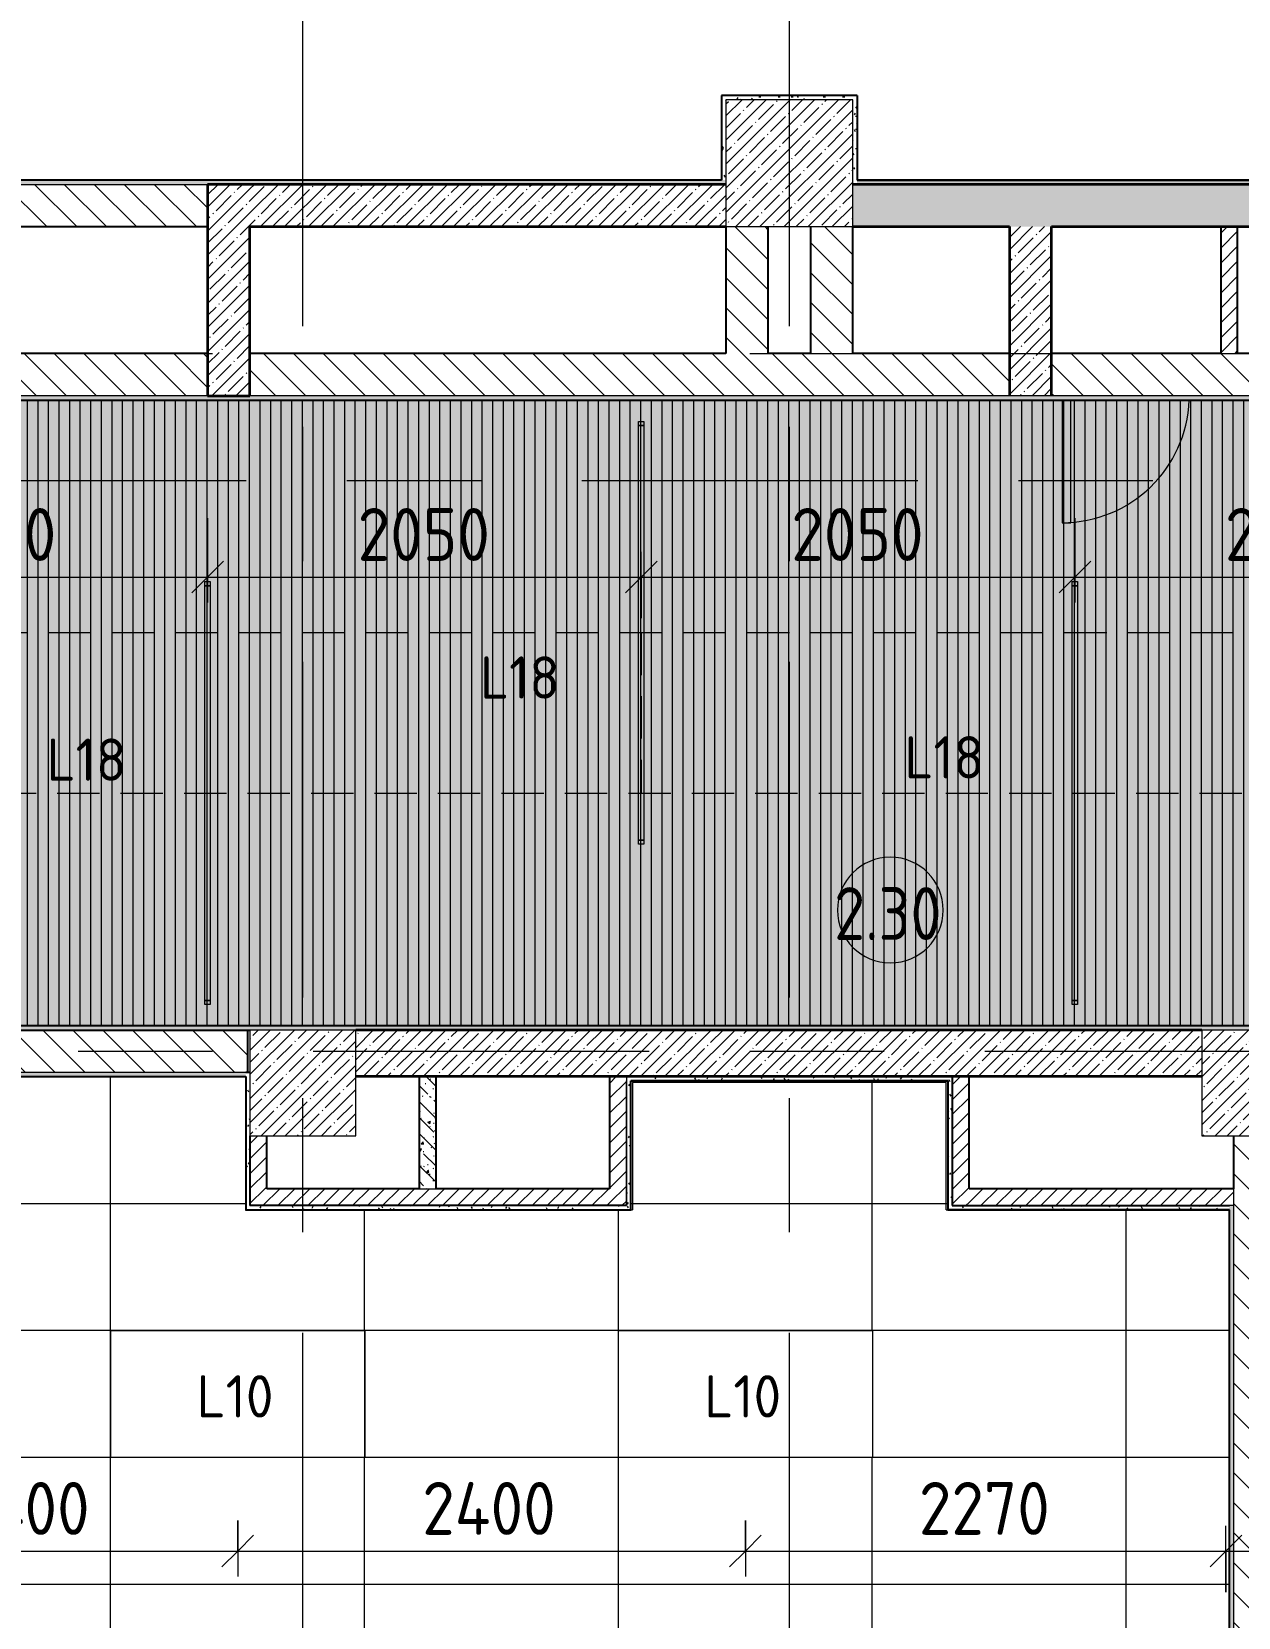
# Model space of a CAD drawing. Header units: millimetres. Extents: x 35098 to 231722, y -8553 to 29000.
# Drawn here: x 50879 to 56582, y 5123 to 12622 of the extents above; entities that cross this region are included whole.
import ezdxf

# ---------------------------------------------------------------- set-up
doc = ezdxf.new("R2010")
doc.units = ezdxf.units.MM
doc.linetypes.add('ADSK_Штрих_ш2 п1', pattern=[300, 200, -100])
doc.linetypes.add('Осевая', pattern=[3175, 635, -476.25, 1587.5, -476.25])
for name, color, linetype, lineweight in [('A-ANNO-DIMS', 7, 'Continuous', 9), ('A-ANNO-DIMS-100', 7, 'Continuous', 9), ('A-AREA-IDEN', 7, 'Continuous', 9), ('A-CLNG-PATT', 7, 'Continuous', 9), ('A-DETL-1', 7, 'ADSK_Штрих_ш2 п1', 9), ('A-DOOR', 7, 'Continuous', 9), ('A-DOOR-1', 7, 'Continuous', 13), ('A-WALL', 7, 'Continuous', 9), ('E-LITE-EQPM-IDEN', 7, 'Continuous', 9), ('I-WALL', 7, 'Continuous', 9), ('S-COLS', 7, 'Continuous', 9), ('Оси-2', 7, 'Осевая', 9)]:
    doc.layers.add(name, color=color, linetype=linetype, lineweight=lineweight)
for name, color, linetype, lineweight, true_color in [('A-ANNO-NOTE', 1, 'Continuous', 9, 0xff0000), ('A-CLNG-1', 7, 'Continuous', 9, 0xc0c0c0), ('A-WALL-1', 7, 'Continuous', 25, 0x3c3c3c), ('A-WALL-3', 7, 'Continuous', 35, 0x3c3c3c), ('A-WALL-FNSH-2', 7, 'Continuous', 13, 0x3c3c3c), ('E-LITE-EQPM-1', 1, 'Continuous', 9, 0xff0000)]:
    doc.layers.add(name, color=color, linetype=linetype, lineweight=lineweight, true_color=true_color)
doc.layers.add('A-CLNG-PATT-1', color=7, linetype='Continuous', lineweight=9, transparency=1)
doc.styles.add('GOST Common', font='GOST_Common.ttf', dxfattribs={"height": 200})
doc.styles.add('GOST Common_1', font='GOST_Common.ttf', dxfattribs={"width": 0.9, "height": 250})
doc.styles.add('ISOCPEUR', font='isocpeur.ttf', dxfattribs={"width": 0.9, "height": 250})
doc.dimstyles.new('ISO-2_5_0_9К_БОЛЬШОЙ', dxfattribs={"dimscale": 304.8, "dimtxt": 248.995294, "dimasz": 0.492126, "dimexe": 0.393701, "dimexo": 0.984252, "dimgap": 0, "dimtad": 1, "dimdec": 0, "dimrnd": 10, "dimzin": 0, "dimdsep": 46, "dimtxsty": 'ISOCPEUR', "dimblk1": 'OBLIQUE', "dimblk2": 'OBLIQUE', "dimsah": 1, "dimcen": 0.09, "dimdle": 0.393701, "dimazin": 0, "dimtfac": 1, "dimtdec": 4, "dimtix": 1, "dimtmove": 0, "dimatfit": 3, "dimfxl": 1, "dimtvp": 1, "dimtolj": 1, "dimtzin": 0, "dimarcsym": 2})
doc.dimstyles.new('ISO-2_5_0_9К_БОЛЬШОЙ_1', dxfattribs={"dimscale": 304.8, "dimtxt": 248.995294, "dimasz": 0.492126, "dimexe": 0.393701, "dimexo": 0.984252, "dimgap": 0, "dimtad": 1, "dimdec": 0, "dimrnd": 10, "dimzin": 0, "dimdsep": 46, "dimtxsty": 'ISOCPEUR', "dimblk1": 'OBLIQUE', "dimblk2": 'OBLIQUE', "dimsah": 1, "dimcen": 0.09, "dimdle": 0.393701, "dimazin": 0, "dimtfac": 1, "dimtdec": 4, "dimtix": 1, "dimtmove": 2, "dimatfit": 3, "dimfxl": 1, "dimtvp": 1, "dimtolj": 1, "dimtzin": 0, "dimarcsym": 2})
pattern_1 = [(45, (0, 0), (-35.35534, 35.35534), [])]
pattern_2 = [(135, (0, 0), (-70.71068, -70.71068), [])]
pattern_3 = [(45, (0, 0), (-57.02463, 57.02463), []), (45, (57.025, 0), (-57.02463, 57.02463), [100.806, -20.161, 3.353, -16.808])]
pattern_4 = [(0, (0, 0), (121.92, 30.48), [10.058, -81.382, 10.058, -81.382, -487.68]), (0, (0, 0), (121.92, 30.48), [-182.88, 10.058, -172.822, 10.058, -81.382, -213.36]), (0, (0, 0), (121.92, 30.48), [-457.2, 10.058, -50.902, 10.058, -142.342]), (120, (45.72, 15.24), (-87.356454, 90.345817), [10.058, -81.382, 10.058, -81.382, -487.68]), (120, (45.72, 15.24), (-87.356454, 90.345817), [-182.88, 10.058, -172.822, 10.058, -81.382, -213.36]), (120, (45.72, 15.24), (-87.356454, 90.345817), [-457.2, 10.058, -50.902, 10.058, -142.342]), (240, (60.96, 76.2), (-34.563546, -120.825817), [10.058, -81.382, 10.058, -81.382, -487.68]), (240, (60.96, 76.2), (-34.563546, -120.825817), [-182.88, 10.058, -172.822, 10.058, -81.382, -213.36]), (240, (60.96, 76.2), (-34.563546, -120.825817), [-457.2, 10.058, -50.902, 10.058, -142.342])]

# ---------------------------------------------------------------- blocks, each defined once
blk = doc.blocks.new('BSC_Колонна _Прямоугольная - 500х500-V3-План расстановки осветительного оборудования 2 этажа в осях 12-23')
at = {"layer": 'S-COLS'}
h = blk.add_hatch(dxfattribs=at)
h.set_pattern_fill('FP_4', color=256, style=0, pattern_type=2)
h.set_pattern_definition([(45, (-52160, -7650), (-57.02463, 57.02463), []), (45, (-52102.975, -7650), (-57.02463, 57.02463), [100.806, -20.161, 3.353, -16.808])])
h.paths.add_polyline_path([(-250, -250), (250, -250), (250, 250), (-250, 250)])
for p, q in [((250, 250), (-250, 250)), ((-250, 250), (-250, -250)), ((250, -250), (250, 250)), ((-250, -250), (250, -250))]:
    blk.add_line(p, q, dxfattribs=at)
blk = doc.blocks.new('BSC_Колонна _Прямоугольная - 600х600-23205375-План расстановки осветительного оборудования 2 этажа в осях 12-23')
at = {"layer": 'S-COLS'}
h = blk.add_hatch(dxfattribs=at)
h.set_pattern_fill('FP_22', color=256, style=0, pattern_type=2)
h.set_pattern_definition([(45, (-54460, -12000), (-57.02463, 57.02463), []), (45, (-54402.975, -12000), (-57.02463, 57.02463), [100.806, -20.161, 3.353, -16.808])])
h.paths.add_polyline_path([(-172.1, -300), (300, -300), (300, 300), (-300, 300), (-300, -300)])
for p, q in [((300, 300), (-300, 300)), ((-300, 300), (-300, -300)), ((300, -300), (300, 300)), ((-300, -300), (300, -300))]:
    blk.add_line(p, q, dxfattribs=at)
blk = doc.blocks.new('BSC_Колонна _Прямоугольная - 500х500-V17-План расстановки осветительного оборудования 2 этажа в осях 12-23')
at = {"layer": 'S-COLS'}
h = blk.add_hatch(dxfattribs=at)
h.set_pattern_fill('FP_26', color=256, style=0, pattern_type=2)
h.set_pattern_definition([(45, (-56660, -7650), (-57.02463, 57.02463), []), (45, (-56602.975, -7650), (-57.02463, 57.02463), [100.806, -20.161, 3.353, -16.808])])
h.paths.add_polyline_path([(-250, -250), (250, -250), (250, 250), (-250, 250)])
for p, q in [((250, 250), (-250, 250)), ((-250, 250), (-250, -250)), ((250, -250), (250, 250)), ((-250, -250), (250, -250))]:
    blk.add_line(p, q, dxfattribs=at)
blk = doc.blocks.new('110_Дверь_СКБ_1Ст - д-18 700x2100h_Технический шкаф ЭОМ и СС-23257539-План расстановки осветительного оборудования 2 этажа в осях 12-23')
at = {"layer": 'A-DOOR'}
blk.add_arc((312.5, 100), 600, 90, 177.98443, dxfattribs=at)
at = {"layer": 'A-DOOR-1'}
for p, q in [((312.5, 700), (272.5, 700)), ((272.5, 700), (272.5, 121)), ((312.5, 121), (312.5, 700))]:
    blk.add_line(p, q, dxfattribs=at)
blk = doc.blocks.new('Downlight - Strip - 2000 мм-27655400-План расстановки осветительного оборудования 2 этажа в осях 12-23')
at = {"layer": 'E-LITE-EQPM-1'}
for p, q in [((-1000, -231.3), (-1000, -205.9)), ((-1000, -205.9), (-980.9, -205.9)), ((-980.9, -231.3), (-980.9, -205.9)), ((-980.9, -205.9), (981, -205.9)), ((-980.9, -205.9), (-980.9, -231.3)), ((-980.9, -231.3), (-980.9, -205.9)), ((-980.9, -205.9), (981, -205.9)), ((981, -205.9), (981, -231.3)), ((981, -231.3), (981, -205.9)), ((981, -205.9), (1000, -205.9)), ((981, -205.9), (981, -231.3)), ((1000, -205.9), (1000, -231.3)), ((-980.9, -231.3), (-1000, -231.3)), ((981, -231.3), (-980.9, -231.3)), ((981, -231.3), (-980.9, -231.3)), ((1000, -231.3), (981, -231.3))]:
    blk.add_line(p, q, dxfattribs=at)
blk = doc.blocks.new('Марка_Помещения - Номер-25198446-План расстановки осветительного оборудования 2 этажа в осях 12-23')
at = {"layer": 'A-AREA-IDEN'}
for start, end in [(360, 180), (180, 360)]:
    blk.add_arc((0, 0), 2.5, start, end, dxfattribs=at)
blk = doc.blocks.new('DIMBLOCK142-План расстановки осветительного оборудования 2 этажа в осях 12-23')
at = {"layer": 'A-ANNO-DIMS-100'}
for p, q in [((51710, 10321), (51710, 9922.5)), ((51710, 10042.5), (51710, 10321)), ((49660, 9848.6), (49660, 10162.5)), ((49660, 10042.5), (51710, 10042.5)), ((49660, 10042.5), (49660, 9848.6))]:
    blk.add_line(p, q, dxfattribs=at)
at = {"layer": 'A-ANNO-DIMS-100', "lineweight": 20}
for p, q in [((49660, 10042.5), (49735, 10117.5)), ((51710, 10042.5), (51785, 10117.5)), ((49660, 10042.5), (49585, 9967.5)), ((51710, 10042.5), (51635, 9967.5))]:
    blk.add_line(p, q, dxfattribs=at)
at = {"layer": 'A-ANNO-DIMS-100', "color": 0, "insert": (50369, 10369.1), "char_height": 250, "width": 758.478, "attachment_point": 1, "line_spacing_factor": 1.149209, "style": 'ISOCPEUR'}
blk.add_mtext('2050', dxfattribs=at)
blk = doc.blocks.new('_Oblique')
at = {"color": 0, "linetype": 'ByBlock', "lineweight": -2}
blk.add_line((-0.5, -0.5), (0.5, 0.5), dxfattribs=at)
blk = doc.blocks.new('DIMBLOCK143-План расстановки осветительного оборудования 2 этажа в осях 12-23')
at = {"layer": 'A-ANNO-DIMS-100'}
for p, q in [((51710, 10321), (51710, 9922.5)), ((51710, 10042.5), (51710, 10321)), ((53760, 9848.6), (53760, 10162.5)), ((51710, 10042.5), (53760, 10042.5)), ((53760, 10042.5), (53760, 9848.6))]:
    blk.add_line(p, q, dxfattribs=at)
at = {"layer": 'A-ANNO-DIMS-100', "lineweight": 20}
for p, q in [((51710, 10042.5), (51785, 10117.5)), ((53760, 10042.5), (53835, 10117.5)), ((51710, 10042.5), (51635, 9967.5)), ((53760, 10042.5), (53685, 9967.5))]:
    blk.add_line(p, q, dxfattribs=at)
at = {"layer": 'A-ANNO-DIMS-100', "color": 0, "insert": (52419, 10369.1), "char_height": 250, "width": 758.478, "attachment_point": 1, "line_spacing_factor": 1.149209, "style": 'ISOCPEUR'}
blk.add_mtext('2050', dxfattribs=at)
blk = doc.blocks.new('DIMBLOCK144-План расстановки осветительного оборудования 2 этажа в осях 12-23')
at = {"layer": 'A-ANNO-DIMS-100'}
for p, q in [((55810, 10321), (55810, 9922.5)), ((55810, 10042.5), (55810, 10321)), ((53760, 9848.6), (53760, 10162.5)), ((53760, 10042.5), (55810, 10042.5)), ((53760, 10042.5), (53760, 9848.6))]:
    blk.add_line(p, q, dxfattribs=at)
at = {"layer": 'A-ANNO-DIMS-100', "lineweight": 20}
for p, q in [((53760, 10042.5), (53835, 10117.5)), ((55810, 10042.5), (55885, 10117.5)), ((53760, 10042.5), (53685, 9967.5)), ((55810, 10042.5), (55735, 9967.5))]:
    blk.add_line(p, q, dxfattribs=at)
at = {"layer": 'A-ANNO-DIMS-100', "color": 0, "insert": (54469, 10369.1), "char_height": 250, "width": 758.478, "attachment_point": 1, "line_spacing_factor": 1.149209, "style": 'ISOCPEUR'}
blk.add_mtext('2050', dxfattribs=at)
blk = doc.blocks.new('DIMBLOCK145-План расстановки осветительного оборудования 2 этажа в осях 12-23')
at = {"layer": 'A-ANNO-DIMS-100'}
for p, q in [((55810, 10321), (55810, 9922.5)), ((55810, 10042.5), (55810, 10321)), ((57860, 9848.6), (57860, 10162.5)), ((55810, 10042.5), (57860, 10042.5)), ((57860, 10042.5), (57860, 9848.6))]:
    blk.add_line(p, q, dxfattribs=at)
at = {"layer": 'A-ANNO-DIMS-100', "lineweight": 20}
for p, q in [((55810, 10042.5), (55885, 10117.5)), ((57860, 10042.5), (57935, 10117.5)), ((55810, 10042.5), (55735, 9967.5)), ((57860, 10042.5), (57785, 9967.5))]:
    blk.add_line(p, q, dxfattribs=at)
at = {"layer": 'A-ANNO-DIMS-100', "color": 0, "insert": (56519, 10369.1), "char_height": 250, "width": 758.478, "attachment_point": 1, "line_spacing_factor": 1.149209, "style": 'ISOCPEUR'}
blk.add_mtext('2050', dxfattribs=at)
blk = doc.blocks.new('DIMBLOCK169-План расстановки осветительного оборудования 2 этажа в осях 12-23')
at = {"layer": 'A-ANNO-DIMS-100'}
for p, q in [((49452.5, 5878.6), (49452.5, 5316.1)), ((49452.5, 5436.1), (49452.5, 5878.6)), ((51852.5, 5581.1), (51852.5, 5316.1)), ((51852.5, 5436.1), (51852.5, 5581.1)), ((49452.5, 5436.1), (51852.5, 5436.1))]:
    blk.add_line(p, q, dxfattribs=at)
at = {"layer": 'A-ANNO-DIMS-100', "lineweight": 20}
for p, q in [((49452.5, 5436.1), (49527.5, 5511.1)), ((51852.5, 5436.1), (51927.5, 5511.1)), ((49452.5, 5436.1), (49377.5, 5361.1)), ((51852.5, 5436.1), (51777.5, 5361.1))]:
    blk.add_line(p, q, dxfattribs=at)
at = {"layer": 'A-ANNO-DIMS-100', "color": 0, "insert": (50521.3, 5762.8), "char_height": 250, "width": 787.208, "attachment_point": 1, "line_spacing_factor": 1.149209, "style": 'ISOCPEUR'}
blk.add_mtext('2400', dxfattribs=at)
blk = doc.blocks.new('DIMBLOCK170-План расстановки осветительного оборудования 2 этажа в осях 12-23')
at = {"layer": 'A-ANNO-DIMS-100'}
for p, q in [((51852.5, 5581.1), (51852.5, 5316.1)), ((51852.5, 5436.1), (51852.5, 5581.1)), ((54252.5, 5581.1), (54252.5, 5316.1)), ((54252.5, 5436.1), (54252.5, 5581.1)), ((51852.5, 5436.1), (54252.5, 5436.1))]:
    blk.add_line(p, q, dxfattribs=at)
at = {"layer": 'A-ANNO-DIMS-100', "lineweight": 20}
for p, q in [((51852.5, 5436.1), (51927.5, 5511.1)), ((54252.5, 5436.1), (54327.5, 5511.1)), ((51852.5, 5436.1), (51777.5, 5361.1)), ((54252.5, 5436.1), (54177.5, 5361.1))]:
    blk.add_line(p, q, dxfattribs=at)
at = {"layer": 'A-ANNO-DIMS-100', "color": 0, "insert": (52724.5, 5762.8), "char_height": 250, "width": 787.208, "attachment_point": 1, "line_spacing_factor": 1.149209, "style": 'ISOCPEUR'}
blk.add_mtext('2400', dxfattribs=at)
blk = doc.blocks.new('DIMBLOCK171-План расстановки осветительного оборудования 2 этажа в осях 12-23')
at = {"layer": 'A-ANNO-DIMS-100'}
for p, q in [((54252.5, 5581.1), (54252.5, 5316.1)), ((54252.5, 5436.1), (54252.5, 5581.1)), ((56524, 5242.2), (56524, 5556.1)), ((54252.5, 5436.1), (56644, 5436.1)), ((56524, 5436.1), (56524, 5242.2))]:
    blk.add_line(p, q, dxfattribs=at)
at = {"layer": 'A-ANNO-DIMS-100', "lineweight": 20}
for p, q in [((54252.5, 5436.1), (54327.5, 5511.1)), ((56524, 5436.1), (56599, 5511.1)), ((54252.5, 5436.1), (54177.5, 5361.1)), ((56524, 5436.1), (56449, 5361.1))]:
    blk.add_line(p, q, dxfattribs=at)
at = {"layer": 'A-ANNO-DIMS-100', "color": 0, "insert": (55072.2, 5762.8), "char_height": 250, "width": 758.478, "attachment_point": 1, "line_spacing_factor": 1.149209, "style": 'ISOCPEUR'}
blk.add_mtext('2270', dxfattribs=at)

msp = doc.modelspace()

# ---------------------------------------------------------------- hatches: boundary and pattern name
at = {"layer": 'A-CLNG-PATT'}
h = msp.add_hatch(dxfattribs=at)
h.set_pattern_fill('FP_47', color=256, style=0, pattern_type=2)
h.set_pattern_definition([(90, (72858.237, -5848.237), (-50, 3e-15), [])])
h.paths.add_polyline_path([(74650.8, 7921), (74729, 7921), (74729, 8301), (75459, 8301), (75459, 10879), (74015.2, 10879), (74015.2, 10868.5), (66296, 10868.5), (66296, 10880), (47239.7, 10879), (47239.7, 11679), (44781.7, 11679), (44781.7, 10879), (42401, 10879), (42401, 10209), (38761, 10209), (38761, 7921), (73196.3, 7921)])
h = msp.add_hatch(dxfattribs=at)
h.set_pattern_fill('FP_54', color=256, style=0, pattern_type=2)
h.set_pattern_definition([(180, (46451, 5279.5), (-7e-14, -600), []), (270, (46451, 5279.5), (1200, 7e-14), [])])
h.paths.add_polyline_path([(52780, 470), (56410, 470), (56410, 475), (56540, 475), (56539, 7050), (55210, 7050), (55209, 7660), (53710, 7660), (53710, 7050), (51890, 7050), (51890, 7680), (47930, 7679), (47930, 7380), (47650, 7379), (47650, 805), (48124.1, 805), (48124.1, 801), (48145.1, 801), (48145.1, 470), (51910, 470), (51910, 475), (52760, 475), (52760, 470)])
h.paths.add_polyline_path([(54852.4, 1078.9), (53652.4, 1078.9), (53652.4, 1678.9), (54852.4, 1678.9), (54852.4, 1492.8)])
h.paths.add_polyline_path([(51252.4, 1078.9), (51252.4, 1678.9), (52452.4, 1678.9), (52452.4, 1078.9), (51379, 1078.9)])
h.paths.add_polyline_path([(50052.4, 1078.9), (48852.4, 1078.9), (48852.4, 1678.9), (50052.4, 1678.9), (50052.4, 1492.8)])
h.paths.add_polyline_path([(54852.4, 3478.9), (53652.4, 3478.9), (53652.4, 4078.9), (54852.4, 4078.9)])
h.paths.add_polyline_path([(52452.4, 3478.9), (51252.4, 3478.9), (51252.4, 4078.9), (52452.4, 4078.9), (52452.4, 3809.1)])
h.paths.add_polyline_path([(48852.4, 3478.9), (48852.4, 4078.9), (50052.4, 4078.9), (50052.4, 3478.9), (49924.5, 3478.9)])
h.paths.add_polyline_path([(54852.4, 5878.9), (53652.4, 5878.9), (53652.4, 6478.9), (54852.4, 6478.9), (54852.4, 6125.4)])
h.paths.add_polyline_path([(52452.4, 5878.9), (51252.4, 5878.9), (51252.4, 6478.9), (52452.4, 6478.9), (52452.4, 6125.4)])
h.paths.add_polyline_path([(49924.5, 5878.9), (48852.4, 5878.9), (48852.4, 6478.9), (50052.4, 6478.9), (50052.4, 5878.9)])
at = {"layer": 'A-CLNG-PATT-1'}
h = msp.add_hatch(color=256, dxfattribs=at)
h.paths.add_polyline_path([(74650.8, 7921), (74729, 7921), (74729, 8301), (75459, 8301), (75459, 10879), (74015.2, 10879), (74015.2, 10868.5), (66296, 10868.5), (66296, 10880), (47239.7, 10879), (47239.7, 11679), (44781.7, 11679), (44781.7, 10879), (42401, 10879), (42401, 10209), (38761, 10209), (38761, 7921), (73509, 7921)])
h.paths.add_polyline_path([(69954.2, 10879.5), (73509, 10879.5), (73509, 10900), (66791, 10900), (66791, 10879.5), (69137, 10879.5)])
at = {"layer": 'I-WALL'}
h = msp.add_hatch(dxfattribs=at)
h.set_pattern_fill('FP_46', color=256, style=0, pattern_type=2)
h.set_pattern_definition(pattern_4)
h.paths.add_polyline_path([(54140, 11920), (54160, 11920), (54160, 12320), (54140, 12320), (54140, 12300)])
h = msp.add_hatch(dxfattribs=at)
h.set_pattern_fill('FP_46', color=256, style=0, pattern_type=2)
h.set_pattern_definition(pattern_4)
h.paths.add_polyline_path([(54760, 12300), (54780, 12300), (54780, 12320), (54160, 12320), (54160, 12300), (54287.9, 12300)])
h = msp.add_hatch(dxfattribs=at)
h.set_pattern_fill('FP_46', color=256, style=0, pattern_type=2)
h.set_pattern_definition(pattern_4)
h.paths.add_polyline_path([(54780, 11900), (54780, 12300), (54760, 12300), (54760, 11900)])
h = msp.add_hatch(dxfattribs=at)
h.set_pattern_fill('FP_19', color=256, style=0, pattern_type=2)
h.set_pattern_definition(pattern_2)
h.paths.add_polyline_path([(51710, 11700), (51710, 11900), (48760, 11900), (48760, 11700), (49924.5, 11700)])
h.paths.add_polyline_path([(48160, 11700), (48160, 11900), (42760, 11900), (42760, 11700), (47460.7, 11700)])
h = msp.add_hatch(dxfattribs=at)
h.set_pattern_fill('FP_46', color=256, style=0, pattern_type=2)
h.set_pattern_definition(pattern_4)
h.paths.add_polyline_path([(54160, 11900), (54160, 11920), (48780, 11920), (48780, 11900), (52833.5, 11900)])
h = msp.add_hatch(dxfattribs=at)
h.set_pattern_fill('FP_17', color=256, style=0, pattern_type=2)
h.set_pattern_definition(pattern_3)
h.paths.add_polyline_path([(51910, 10900), (51910, 11900), (51710, 11900), (51710, 10900)])
h = msp.add_hatch(dxfattribs=at)
h.set_pattern_fill('FP_17', color=256, style=0, pattern_type=2)
h.set_pattern_definition(pattern_3)
h.paths.add_polyline_path([(54160, 11700), (54160, 11900), (51910, 11900), (51910, 11700), (52833.5, 11700)])
h = msp.add_hatch(dxfattribs=at)
h.set_pattern_fill('FP_17', color=256, style=0, pattern_type=2)
h.set_pattern_definition(pattern_3)
h.paths.add_polyline_path([(64380, 11700), (66160, 11700), (66160, 11900), (60760, 11900), (60760, 11700), (63260, 11700)])
h.paths.add_polyline_path([(59340, 11700), (60160, 11700), (60160, 11900), (54760, 11900), (54760, 11700), (59140, 11700)])
h = msp.add_hatch(dxfattribs=at)
h.set_pattern_fill('FP_46', color=256, style=0, pattern_type=2)
h.set_pattern_definition(pattern_4)
h.paths.add_polyline_path([(60160, 11900), (60160, 11920), (54780, 11920), (54780, 11900), (60105.9, 11900)])
h = msp.add_hatch(dxfattribs=at)
h.set_pattern_fill('FP_19', color=256, style=0, pattern_type=2)
h.set_pattern_definition(pattern_2)
h.paths.add_polyline_path([(54287.9, 11100), (54360, 11100), (54360, 11700), (54160, 11700), (54160, 11100)])
h = msp.add_hatch(dxfattribs=at)
h.set_pattern_fill('FP_19', color=256, style=0, pattern_type=2)
h.set_pattern_definition(pattern_2)
h.paths.add_polyline_path([(54760, 11100), (54760, 11700), (54560, 11700), (54560, 11100)])
h = msp.add_hatch(dxfattribs=at)
h.set_pattern_fill('FP_17', color=256, style=0, pattern_type=2)
h.set_pattern_definition(pattern_3)
h.paths.add_polyline_path([(55700, 10900), (55700, 11700), (55500, 11700), (55500, 10900)])
h = msp.add_hatch(dxfattribs=at)
h.set_pattern_fill('FP_21', color=256, style=0, pattern_type=2)
h.set_pattern_definition(pattern_1)
h.paths.add_polyline_path([(56579.2, 11100), (56579.2, 11700), (56499.2, 11700), (56499.2, 11100)])
h = msp.add_hatch(dxfattribs=at)
h.set_pattern_fill('FP_19', color=256, style=0, pattern_type=2)
h.set_pattern_definition(pattern_2)
h.paths.add_polyline_path([(61160, 10900), (61160, 11100), (59340, 11100), (59340, 10900), (60833.2, 10900)])
h.paths.add_polyline_path([(59140, 10900), (59140, 11100), (55700, 11100), (55700, 10900), (58651.4, 10900)])
h.paths.add_polyline_path([(55500, 10900), (55500, 11100), (51910, 11100), (51910, 10900), (54287.9, 10900)])
h.paths.add_polyline_path([(51710, 10900), (51710, 11100), (47260.7, 11100), (47260.7, 10900), (49924.5, 10900)])
h = msp.add_hatch(dxfattribs=at)
h.set_pattern_fill('FP_46', color=256, style=0, pattern_type=2)
h.set_pattern_definition(pattern_4)
h.paths.add_polyline_path([(60833.2, 10880), (61360, 10880), (61360, 10900), (47240.7, 10900), (47240.7, 10880), (60105.9, 10880)])
h = msp.add_hatch(dxfattribs=at)
h.set_pattern_fill('FP_46', color=256, style=0, pattern_type=2)
h.set_pattern_definition(pattern_4)
h.paths.add_polyline_path([(74750, 7900), (74750, 7920), (38742.7, 7920), (38742.7, 7900), (74650.8, 7900)])
h = msp.add_hatch(dxfattribs=at)
h.set_pattern_fill('FP_19', color=256, style=0, pattern_type=2)
h.set_pattern_definition(pattern_2)
h.paths.add_polyline_path([(51890, 7700), (51900, 7700), (51900, 7900), (47910, 7900), (47910, 7700), (51379, 7700)])
h = msp.add_hatch(dxfattribs=at)
h.set_pattern_fill('FP_17', color=256, style=0, pattern_type=2)
h.set_pattern_definition(pattern_3)
h.paths.add_polyline_path([(56410, 7680), (56410, 7900), (52410, 7900), (52410, 7680), (55742.4, 7680)])
h = msp.add_hatch(dxfattribs=at)
h.set_pattern_fill('FP_46', color=256, style=0, pattern_type=2)
h.set_pattern_definition(pattern_4)
h.paths.add_polyline_path([(51890, 7680), (51890, 7700), (47930, 7700), (47930, 7680), (51379, 7680)])
h = msp.add_hatch(dxfattribs=at)
h.set_pattern_fill('FP_46', color=256, style=0, pattern_type=2)
h.set_pattern_definition(pattern_4)
h.paths.add_polyline_path([(51890, 7070), (51910, 7070), (51910, 7700), (51890, 7700), (51890, 7400)])
h = msp.add_hatch(dxfattribs=at)
h.set_pattern_fill('FP_24', color=256, style=0, pattern_type=2)
h.set_pattern_definition([(135, (0, 0), (-75.43415, -75.43415), [106.68, -17.78, 3.556, -17.78]), (135, (0, 75.39), (-75.43415, -75.43415), []), (50, (0, 0), (127.52922, -11.15758), [13.335, -146.685]), (355, (0, 0), (-24.66966, 133.74002), [10.668, -117.348]), (100.451, (10.63, -0.93), (102.85973, 122.58178), [11.333, -124.663]), (46.184, (0, 35.56), (189.75516, -29.43036), [20.002, -220.027]), (96.636, (15.81, 33.1), (166.1822, 173.1996), [17, -186.995]), (351.184, (0, 35.56), (166.1839, 173.1976), [16.002, -176.022]), (21, (17.78, 26.67), (106.13027, -71.58603), [13.335, -146.685]), (326, (17.78, 26.67), (43.26188, 128.93175), [10.668, -117.348]), (71.451, (26.62, 20.7), (149.39198, 57.34505), [11.333, -124.663]), (37.5, (0, 0), (2.16223, 59.188357), [3.353, -112.573, 3.353, -115.773, -117.792]), (37.5, (0, 0), (2.16223, 59.188357), [-235.052, 3.353, -114.44]), (7.5, (0, 0), (46.77386, 70.12615), [3.353, -64.567, 3.353, -109.906, -44.894]), (7.5, (0, 0), (46.77386, 70.12615), [-181.178, 3.353, -41.542]), (327.5, (-39.65, 0), (94.91367, -4.010093), [3.353, -41.097, 3.353, -135.331, -184.023]), (327.5, (-39.65, 0), (94.91367, -4.010093), [-183.134, 3.353, -180.67]), (317.5, (-57.43, 0), (103.69057, 17.79882), [3.353, -54.432, 3.353, -88.748, -130.683]), (317.5, (-57.43, 0), (103.69057, 17.79882), [-149.885, 3.353, -127.33])])
h.paths.add_polyline_path([(52790, 7150), (52790, 7680), (52710, 7680), (52710, 7150)])
h = msp.add_hatch(dxfattribs=at)
h.set_pattern_fill('FP_21', color=256, style=0, pattern_type=2)
h.set_pattern_definition(pattern_1)
h.paths.add_polyline_path([(53610, 7070), (53690, 7070), (53690, 7680), (53610, 7680), (53610, 7150)])
h = msp.add_hatch(dxfattribs=at)
h.set_pattern_fill('FP_46', color=256, style=0, pattern_type=2)
h.set_pattern_definition(pattern_4)
h.paths.add_polyline_path([(55209, 7660), (55210, 7660), (55210, 7680), (53690, 7680), (53690, 7660), (54287.9, 7660)])
h = msp.add_hatch(dxfattribs=at)
h.set_pattern_fill('FP_46', color=256, style=0, pattern_type=2)
h.set_pattern_definition(pattern_4)
h.paths.add_polyline_path([(53710, 7050), (53710, 7660), (53690, 7660), (53690, 7050)])
h = msp.add_hatch(dxfattribs=at)
h.set_pattern_fill('FP_46', color=256, style=0, pattern_type=2)
h.set_pattern_definition(pattern_4)
h.paths.add_polyline_path([(55230, 7070), (55230, 7680), (55210, 7680), (55210, 7070)])
h = msp.add_hatch(dxfattribs=at)
h.set_pattern_fill('FP_21', color=256, style=0, pattern_type=2)
h.set_pattern_definition(pattern_1)
h.paths.add_polyline_path([(55310, 7070), (55310, 7680), (55230, 7680), (55230, 7070)])
h = msp.add_hatch(dxfattribs=at)
h.set_pattern_fill('FP_21', color=256, style=0, pattern_type=2)
h.set_pattern_definition(pattern_1)
h.paths.add_polyline_path([(51990, 7150), (51990, 7400), (51910, 7400), (51910, 7150)])
h = msp.add_hatch(dxfattribs=at)
h.set_pattern_fill('FP_19', color=256, style=0, pattern_type=2)
h.set_pattern_definition(pattern_2)
h.paths.add_polyline_path([(56760, 425), (56760, 7400), (56560, 7400), (56560, 425), (56651.5, 425)])
h = msp.add_hatch(dxfattribs=at)
h.set_pattern_fill('FP_21', color=256, style=0, pattern_type=2)
h.set_pattern_definition(pattern_1)
h.paths.add_polyline_path([(53610, 7070), (53610, 7150), (51910, 7150), (51910, 7070), (52833.5, 7070)])
h = msp.add_hatch(dxfattribs=at)
h.set_pattern_fill('FP_21', color=256, style=0, pattern_type=2)
h.set_pattern_definition(pattern_1)
h.paths.add_polyline_path([(56258.5, 7070), (56258.5, 7150), (55310, 7150), (55310, 7070), (55742.4, 7070)])
h = msp.add_hatch(dxfattribs=at)
h.set_pattern_fill('FP_21', color=256, style=0, pattern_type=2)
h.set_pattern_definition(pattern_1)
h.paths.add_polyline_path([(56540, 7070), (56560, 7070), (56560, 7150), (56258.5, 7150), (56258.5, 7070)])
h = msp.add_hatch(dxfattribs=at)
h.set_pattern_fill('FP_46', color=256, style=0, pattern_type=2)
h.set_pattern_definition(pattern_4)
h.paths.add_polyline_path([(53690, 7050), (53690, 7070), (51890, 7070), (51890, 7050), (52833.5, 7050)])
h = msp.add_hatch(dxfattribs=at)
h.set_pattern_fill('FP_46', color=256, style=0, pattern_type=2)
h.set_pattern_definition(pattern_4)
h.paths.add_polyline_path([(56539, 7050), (56540, 7050), (56540, 7070), (55210, 7070), (55210, 7050), (55742.4, 7050)])
h = msp.add_hatch(dxfattribs=at)
h.set_pattern_fill('FP_46', color=256, style=0, pattern_type=2)
h.set_pattern_definition(pattern_4)
h.paths.add_polyline_path([(56540, 470), (56560, 470), (56560, 7070), (56540, 7070), (56540, 471)])

# ---------------------------------------------------------------- linework, layer by layer
at = {"layer": 'A-ANNO-NOTE'}
for p, q in [((51252.5, 6478.6), (52452.5, 6478.6)), ((51252.5, 5878.6), (51252.5, 6478.6)), ((52452.5, 6478.6), (52452.5, 5878.6)), ((53652.5, 6478.6), (54852.5, 6478.6)), ((53652.5, 5878.6), (53652.5, 6478.6)), ((54852.5, 6478.6), (54852.5, 5878.6)), ((52452.5, 5878.6), (51252.5, 5878.6)), ((54852.5, 5878.6), (53652.5, 5878.6))]:
    msp.add_line(p, q, dxfattribs=at)
at = {"layer": 'A-CLNG-1'}
for p, q in [((61295.2, 10879), (47239.7, 10879)), ((51252.4, 5878.9), (51252.4, 6478.9)), ((51252.4, 6478.9), (52452.4, 6478.9)), ((52452.4, 6478.9), (52452.4, 5878.9)), ((53652.4, 5878.9), (53652.4, 6478.9)), ((53652.4, 6478.9), (54852.4, 6478.9)), ((54852.4, 6478.9), (54852.4, 5878.9)), ((52452.4, 5878.9), (51252.4, 5878.9)), ((54852.4, 5878.9), (53652.4, 5878.9))]:
    msp.add_line(p, q, dxfattribs=at)
at = {"layer": 'A-DETL-1'}
for p, q in [((74260, 9779), (45560, 9779)), ((53760, 9779), (53760, 9021)), ((43499, 9021), (72210, 9021))]:
    msp.add_line(p, q, dxfattribs=at)
at = {"layer": 'A-WALL'}
for p, q in [((48760, 11900), (51710, 11900)), ((56499.2, 11100), (56579.2, 11100)), ((51710, 10900), (47260.7, 10900)), ((55500, 10900), (51910, 10900)), ((61160, 10900), (55500, 10900)), ((51890, 7700), (47910, 7700)), ((51890, 7679), (51889, 7679)), ((53690, 7680), (53690, 7660)), ((53690, 7070), (53690, 7660)), ((53690, 7660), (53690, 7070)), ((53710, 7659), (53711, 7659)), ((55209, 7659), (55209, 7660)), ((52710, 7150), (52790, 7150)), ((56560, 7150), (56560, 425)), ((56560, 7070), (56540, 7070))]:
    msp.add_line(p, q, dxfattribs=at)
at = {"layer": 'A-WALL-1'}
for p, q in [((54140, 12320), (54140, 11920)), ((54780, 12320), (54140, 12320)), ((54780, 12320), (54780, 11920)), ((54140, 11920), (48780, 11920)), ((54780, 11920), (60140, 11920)), ((48760, 11700), (51710, 11700)), ((54160, 11700), (54160, 11100)), ((54360, 11100), (54360, 11700)), ((54560, 11700), (54560, 11100)), ((54760, 11100), (54760, 11700)), ((56499.2, 11700), (56499.2, 11100)), ((56579.2, 11100), (56579.2, 11700)), ((51710, 11100), (47460.7, 11100)), ((54160, 11100), (51910, 11100)), ((54560, 11100), (54360, 11100)), ((55500, 11100), (54760, 11100)), ((56499.2, 11100), (55700, 11100)), ((57379.2, 11100), (56579.2, 11100)), ((47240.7, 10880), (61380, 10880)), ((74750, 7920), (38742.7, 7920)), ((47910, 7900), (51910, 7900)), ((51900, 7700), (51900, 7900)), ((47930, 7680), (51890, 7680)), ((51910, 7700), (51890, 7700)), ((51890, 7680), (51890, 7050)), ((52710, 7680), (52710, 7150)), ((52790, 7150), (52790, 7680)), ((53610, 7680), (53610, 7150)), ((53710, 7050), (53710, 7660)), ((55210, 7660), (53710, 7660)), ((55210, 7050), (55210, 7660)), ((55230, 7680), (55230, 7070)), ((55310, 7150), (55310, 7680)), ((51910, 7400), (51910, 7070)), ((51990, 7150), (51990, 7400)), ((56560, 7400), (56560, 7150)), ((52710, 7150), (51990, 7150)), ((53610, 7150), (52790, 7150)), ((56560, 7150), (55310, 7150)), ((51890, 7050), (53710, 7050)), ((53690, 7070), (51910, 7070)), ((56540, 7050), (55210, 7050)), ((55230, 7070), (56540, 7070)), ((56540, 470), (56540, 7050))]:
    msp.add_line(p, q, dxfattribs=at)
at = {"layer": 'A-WALL-3'}
for p, q in [((51710, 11900), (51710, 10900)), ((54160, 11900), (51710, 11900)), ((60160, 11900), (54760, 11900)), ((51910, 10900), (51910, 11700)), ((51910, 11700), (54160, 11700)), ((54760, 11700), (55500, 11700)), ((55500, 11700), (55500, 10900)), ((55700, 10900), (55700, 11700)), ((55700, 11700), (59140, 11700)), ((51710, 10900), (51910, 10900)), ((56410, 7900), (52410, 7900)), ((56410, 7680), (52410, 7680))]:
    msp.add_line(p, q, dxfattribs=at)
at = {"layer": 'A-WALL-FNSH-2'}
for p, q in [((54781, 12321), (54139, 12321)), ((54139, 12321), (54139, 11921)), ((54781, 11920), (54781, 12321)), ((54139, 11921), (48780, 11921)), ((60139, 11921), (54780, 11921)), ((47931, 7679), (51889, 7679)), ((51889, 7679), (51889, 7049)), ((53711, 7659), (55209, 7659)), ((53711, 7049), (53711, 7659)), ((55209, 7659), (55209, 7049)), ((51889, 7049), (53711, 7049)), ((55209, 7049), (56539, 7049)), ((56539, 7049), (56539, 471))]:
    msp.add_line(p, q, dxfattribs=at)
at = {"layer": 'I-WALL'}
for p, q in [((55700, 10880), (55700, 10879)), ((56400, 10880), (56400, 10879)), ((38761, 7921), (74729, 7921)), ((53910, 7921), (53910, 7920)), ((55110, 7921), (55110, 7920)), ((55201.5, 7652), (53718, 7652)), ((53718, 7652), (53718, 7050)), ((53910, 7660), (53910, 7659)), ((55110, 7659), (55110, 7660)), ((55201.5, 7050), (55201.5, 7652)), ((55209.5, 7660), (55209.5, 7050.2)), ((53710, 7050), (53718, 7050)), ((55201.5, 7050), (55209.5, 7050))]:
    msp.add_line(p, q, dxfattribs=at)
at = {"layer": 'Оси-2'}
for p, q in [((52160, 593.7), (52160, 24898.1)), ((54460, 593.7), (54460, 24898.1)), ((38398.2, 11100), (82450, 11100)), ((39668.2, 10500), (82450, 10500)), ((38398.2, 7800), (82450, 7800))]:
    msp.add_line(p, q, dxfattribs=at)

# ---------------------------------------------------------------- block references
at = {"layer": 'A-AREA-IDEN', "xscale": 99.99999999999993, "yscale": 99.99999999999993, "zscale": 99.99999999999993}
msp.add_blockref('Марка_Помещения - Номер-25198446-План расстановки осветительного оборудования 2 этажа в осях 12-23', (54937.5, 8467.7), dxfattribs=at)
at = {"layer": 'A-DOOR', "rotation": 180}
msp.add_blockref('110_Дверь_СКБ_1Ст - д-18 700x2100h_Технический шкаф ЭОМ и СС-23257539-План расстановки осветительного оборудования 2 этажа в осях 12-23', (56062.5, 11000), dxfattribs=at)
at = {"layer": 'E-LITE-EQPM-1', "rotation": 89.9999999999999}
for p in [(53541.4, 9779), (51491.4, 9021), (55591.4, 9021)]:
    msp.add_blockref('Downlight - Strip - 2000 мм-27655400-План расстановки осветительного оборудования 2 этажа в осях 12-23', p, dxfattribs=at)
at = {"layer": 'S-COLS'}
for name, p in [('BSC_Колонна _Прямоугольная - 600х600-23205375-План расстановки осветительного оборудования 2 этажа в осях 12-23', (54460, 12000)), ('BSC_Колонна _Прямоугольная - 500х500-V3-План расстановки осветительного оборудования 2 этажа в осях 12-23', (52160, 7650)), ('BSC_Колонна _Прямоугольная - 500х500-V17-План расстановки осветительного оборудования 2 этажа в осях 12-23', (56660, 7650))]:
    msp.add_blockref(name, p, dxfattribs=at)

# ---------------------------------------------------------------- texts
at = {"layer": 'A-AREA-IDEN', "insert": (54671.7, 8576.2), "char_height": 250, "width": 663.797, "attachment_point": 1, "style": 'GOST Common_1'}
msp.add_mtext('2.30', dxfattribs=at)
at = {"layer": 'E-LITE-EQPM-IDEN', "char_height": 200, "width": 472.996, "attachment_point": 1, "style": 'GOST Common'}
for s, insert in [('L18', (52997.7, 9667.6)), ('L18', (50948.7, 9279.1)), ('L18', (55003.8, 9290.1)), ('L10', (51657.9, 6267.9)), ('L10', (54057.9, 6267.9))]:
    msp.add_mtext(s, dxfattribs=dict(at, insert=insert))

# ---------------------------------------------------------------- dimensions: what is measured, and where the dimension line sits
at = {"layer": 'A-ANNO-DIMS'}
for base, p1, p2, override, picture, middle in [((51710, 10042.5), (49660, 10148.6), (51710, 10021), {"dimpost": '<>', "dimfxl": 2053.964453}, 'DIMBLOCK142-План расстановки осветительного оборудования 2 этажа в осях 12-23', (50685, 10167.5)), ((53760, 10042.5), (51710, 10021), (53760, 10148.6), {"dimpost": '<>', "dimfxl": 2053.964453}, 'DIMBLOCK143-План расстановки осветительного оборудования 2 этажа в осях 12-23', (52735, 10167.5)), ((55810, 10042.5), (53760, 10148.6), (55810, 10021), {"dimpost": '<>', "dimfxl": 2053.964453}, 'DIMBLOCK144-План расстановки осветительного оборудования 2 этажа в осях 12-23', (54785, 10167.5)), ((57860, 10042.5), (55810, 10021), (57860, 10148.6), {"dimpost": '<>', "dimfxl": 2053.964453}, 'DIMBLOCK145-План расстановки осветительного оборудования 2 этажа в осях 12-23', (56835, 10167.5)), ((54252.5, 5436.1), (51852.5, 5881.1), (54252.5, 5881.1), {"dimpost": '<>', "dimfxl": 2400}, 'DIMBLOCK170-План расстановки осветительного оборудования 2 этажа в осях 12-23', (53052.5, 5561.1)), ((56524, 5436.1416), (54252.5338, 5881.1498), (56524, 5542.2076), {"dimpost": '<>', "dimfxl": 2296.615014}, 'DIMBLOCK171-План расстановки осветительного оборудования 2 этажа в осях 12-23', (55388.2669, 5561.1416))]:
    dim = msp.add_linear_dim(base=base, p1=p1, p2=p2, dimstyle='ISO-2_5_0_9К_БОЛЬШОЙ', override=override, dxfattribs=at)
    dim.commit()
    dim.dimension.update_dxf_attribs({"geometry": picture, "text_midpoint": middle})
dim = msp.add_linear_dim(base=(51852.5, 5436.1), p1=(49452.5, 6178.6), p2=(51852.5, 5881.1), dimstyle='ISO-2_5_0_9К_БОЛЬШОЙ_1', override={"dimpost": '<>', "dimfxl": 2418.36851}, dxfattribs=at)
dim.commit()
dim.dimension.update_dxf_attribs({"geometry": 'DIMBLOCK169-План расстановки осветительного оборудования 2 этажа в осях 12-23', "text_midpoint": (50914.9, 5596.1), "dimtype": 160})

doc.saveas('drawing.dxf')
